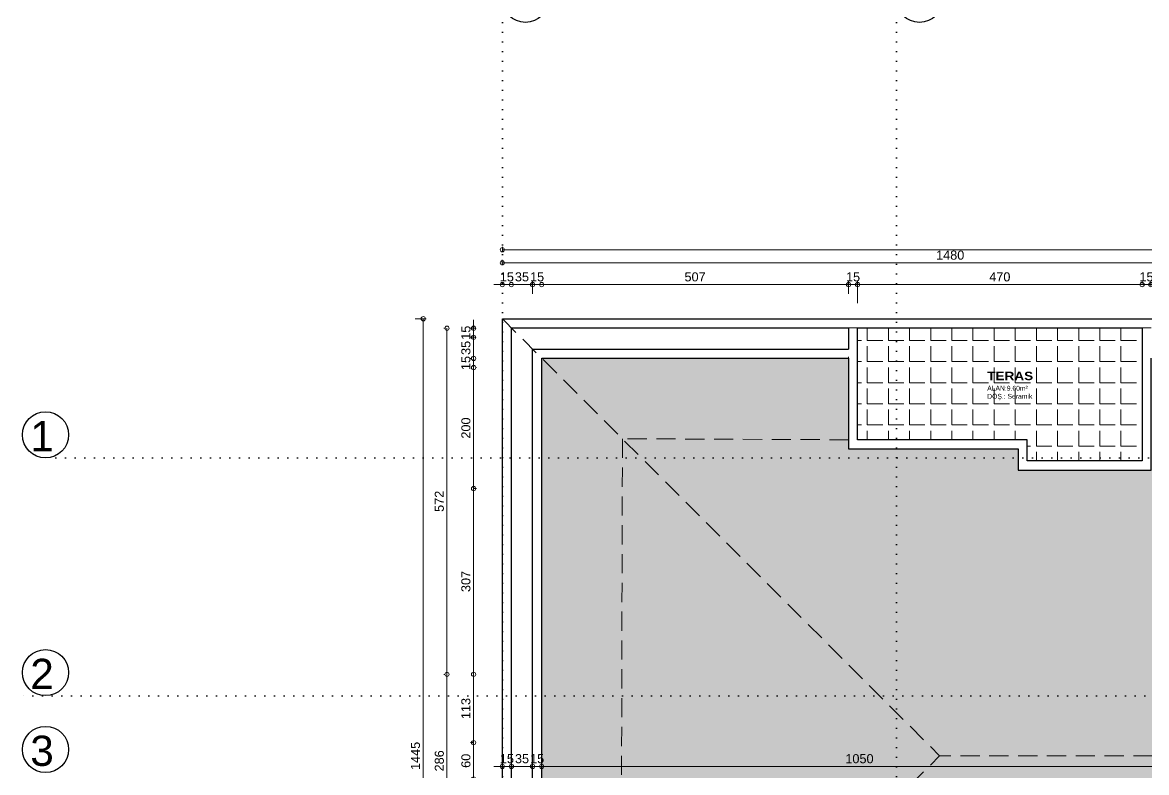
# Model space of a CAD drawing. Header units: millimetres. Extents: x 768 to 14077, y 324 to 18132.
# Drawn here: x 846 to 2703, y 14670 to 15910 of the extents above; entities that cross this region are included whole.
import ezdxf

# ---------------------------------------------------------------- set-up
doc = ezdxf.new("R2010")
doc.units = ezdxf.units.MM
doc.linetypes.add('DOT2', pattern=[3.175, 0, -3.175])
doc.linetypes.add('HIDDEN', pattern=[9.525, 6.35, -3.175])
doc.layers.add('SEM_AKS', color=161, linetype='Continuous')
for name, color, linetype, lineweight in [('SEM_hidden', 8, 'HIDDEN', 13), ('SEM_IC OLCU', 140, 'Continuous', 13), ('SEM_TARAMA', 253, 'Continuous', 5), ('SEM_TEFRIS', 225, 'Continuous', 9), ('SEM_YAZI2', 53, 'Continuous', 9)]:
    doc.layers.add(name, color=color, linetype=linetype, lineweight=lineweight)
doc.styles.get("Standard").update_dxf_attribs({"font": 'arial.ttf'})
doc.dimstyles.new('1-50-2', dxfattribs={"dimtxt": 15, "dimasz": 7, "dimexe": 5, "dimexo": 5, "dimgap": 5, "dimtad": 1, "dimdec": 0, "dimtxsty": 'Standard', "dimblk": 'ORIGIN', "dimcen": 5, "dimdle": 7, "dimclrd": 256, "dimclre": 256, "dimclrt": 256, "dimadec": 0, "dimazin": 0, "dimtfac": 1, "dimtdec": 0, "dimtix": 1, "dimtmove": 0, "dimatfit": 3, "dimldrblk": 'ORIGIN', "dimfxl": 1, "dimlwd": -1, "dimlwe": -1, "dimarcsym": 0})

# ---------------------------------------------------------------- blocks, each defined once
blk = doc.blocks.new('_Origin')
at = {"color": 0, "linetype": 'ByBlock', "lineweight": -2}
blk.add_line((0, 0), (-1, 0), dxfattribs=at)
blk.add_circle((0, 0), 0.5, dxfattribs=at)
blk = doc.blocks.new('*D359')
at = {"layer": 'Defpoints', "color": 0, "transparency": 16777216}
for p in [(1653.8, 14680), (1638.8, 14670), (1653.8, 14670)]:
    blk.add_point(p, dxfattribs=at)
at = {"layer": 'SEM_IC OLCU', "transparency": 16777216}
for p, q in [((1631.8, 14680), (1624.8, 14680)), ((1638.8, 14675), (1638.8, 14685)), ((1638.8, 14680), (1653.8, 14680)), ((1653.8, 14675), (1653.8, 14685)), ((1660.8, 14680), (1667.8, 14680))]:
    blk.add_line(p, q, dxfattribs=at)
at = {"layer": 'SEM_IC OLCU', "transparency": 16777216, "xscale": 7, "yscale": 7, "zscale": 7}
blk.add_blockref('_Origin', (1638.8, 14680), dxfattribs=at)
at = {"layer": 'SEM_IC OLCU', "transparency": 16777216, "xscale": 7, "yscale": 7, "zscale": 7, "rotation": 180}
blk.add_blockref('_Origin', (1653.8, 14680), dxfattribs=at)
at = {"layer": 'SEM_IC OLCU', "transparency": 16777216, "insert": (1646.3, 14692.7), "char_height": 15, "attachment_point": 5}
blk.add_mtext('15', dxfattribs=at)
blk = doc.blocks.new('*D360')
at = {"layer": 'Defpoints', "color": 0, "transparency": 16777216}
for p in [(1688.8, 14680), (1688.8, 14680), (1653.8, 14670)]:
    blk.add_point(p, dxfattribs=at)
at = {"layer": 'SEM_IC OLCU', "transparency": 16777216}
for p, q in [((1653.8, 14675), (1653.8, 14685)), ((1660.8, 14680), (1681.8, 14680))]:
    blk.add_line(p, q, dxfattribs=at)
at = {"layer": 'SEM_IC OLCU', "transparency": 16777216, "xscale": 7, "yscale": 7, "zscale": 7, "rotation": 180}
blk.add_blockref('_Origin', (1653.8, 14680), dxfattribs=at)
at = {"layer": 'SEM_IC OLCU', "transparency": 16777216, "xscale": 7, "yscale": 7, "zscale": 7}
blk.add_blockref('_Origin', (1688.8, 14680), dxfattribs=at)
at = {"layer": 'SEM_IC OLCU', "transparency": 16777216, "insert": (1671.3, 14692.7), "char_height": 15, "attachment_point": 5}
blk.add_mtext('35', dxfattribs=at)
blk = doc.blocks.new('*D361')
at = {"layer": 'Defpoints', "color": 0, "transparency": 16777216}
for p in [(1688.8, 14680), (1703.8, 14680), (1703.8, 14680)]:
    blk.add_point(p, dxfattribs=at)
at = {"layer": 'SEM_IC OLCU', "transparency": 16777216}
for p, q in [((1681.8, 14680), (1674.8, 14680)), ((1688.8, 14680), (1703.8, 14680)), ((1710.8, 14680), (1717.8, 14680))]:
    blk.add_line(p, q, dxfattribs=at)
at = {"layer": 'SEM_IC OLCU', "transparency": 16777216, "xscale": 7, "yscale": 7, "zscale": 7}
blk.add_blockref('_Origin', (1688.8, 14680), dxfattribs=at)
at = {"layer": 'SEM_IC OLCU', "transparency": 16777216, "xscale": 7, "yscale": 7, "zscale": 7, "rotation": 180}
blk.add_blockref('_Origin', (1703.8, 14680), dxfattribs=at)
at = {"layer": 'SEM_IC OLCU', "transparency": 16777216, "insert": (1696.3, 14692.7), "char_height": 15, "attachment_point": 5}
blk.add_mtext('15', dxfattribs=at)
blk = doc.blocks.new('*D362')
at = {"layer": 'Defpoints', "color": 0, "transparency": 16777216}
for p in [(2753.8, 14697.4), (1703.8, 14680), (2753.8, 14680)]:
    blk.add_point(p, dxfattribs=at)
at = {"layer": 'SEM_IC OLCU', "transparency": 16777216}
for p, q in [((2753.8, 14692.4), (2753.8, 14675)), ((1710.8, 14680), (2746.8, 14680))]:
    blk.add_line(p, q, dxfattribs=at)
at = {"layer": 'SEM_IC OLCU', "transparency": 16777216, "xscale": 7, "yscale": 7, "zscale": 7, "rotation": 180}
blk.add_blockref('_Origin', (1703.8, 14680), dxfattribs=at)
at = {"layer": 'SEM_IC OLCU', "transparency": 16777216, "xscale": 7, "yscale": 7, "zscale": 7}
blk.add_blockref('_Origin', (2753.8, 14680), dxfattribs=at)
at = {"layer": 'SEM_IC OLCU', "transparency": 16777216, "insert": (2228.8, 14692.7), "char_height": 15, "attachment_point": 5}
blk.add_mtext('1050', dxfattribs=at)
blk = doc.blocks.new('*D411')
at = {"layer": 'Defpoints', "color": 0, "transparency": 16777216}
for p in [(1638.8, 15525.9), (4816.8, 15533.9), (4816.8, 15525.9)]:
    blk.add_point(p, dxfattribs=at)
at = {"layer": 'SEM_IC OLCU', "transparency": 16777216}
for p, q in [((1638.8, 15530.9), (1638.8, 15538.9)), ((1645.8, 15533.9), (4809.8, 15533.9)), ((4816.8, 15530.9), (4816.8, 15538.9))]:
    blk.add_line(p, q, dxfattribs=at)
at = {"layer": 'SEM_IC OLCU', "transparency": 16777216, "xscale": 7, "yscale": 7, "zscale": 7, "rotation": 180}
blk.add_blockref('_Origin', (1638.8, 15533.9), dxfattribs=at)
at = {"layer": 'SEM_IC OLCU', "transparency": 16777216, "xscale": 7, "yscale": 7, "zscale": 7}
blk.add_blockref('_Origin', (4816.8, 15533.9), dxfattribs=at)
at = {"layer": 'SEM_IC OLCU', "transparency": 16777216, "insert": (3227.8, 15546.5), "char_height": 15, "attachment_point": 5}
blk.add_mtext('3178', dxfattribs=at)
blk = doc.blocks.new('*D412')
at = {"layer": 'Defpoints', "color": 0, "transparency": 16777216}
for p in [(1638.7, 15476.4), (1653.7, 15476.4), (1653.7, 15476.4)]:
    blk.add_point(p, dxfattribs=at)
at = {"layer": 'SEM_IC OLCU', "transparency": 16777216}
for p, q in [((1631.7, 15476.4), (1624.7, 15476.4)), ((1638.7, 15476.4), (1653.7, 15476.4)), ((1660.7, 15476.4), (1667.7, 15476.4))]:
    blk.add_line(p, q, dxfattribs=at)
at = {"layer": 'SEM_IC OLCU', "transparency": 16777216, "xscale": 7, "yscale": 7, "zscale": 7}
blk.add_blockref('_Origin', (1638.7, 15476.4), dxfattribs=at)
at = {"layer": 'SEM_IC OLCU', "transparency": 16777216, "xscale": 7, "yscale": 7, "zscale": 7, "rotation": 180}
blk.add_blockref('_Origin', (1653.7, 15476.4), dxfattribs=at)
at = {"layer": 'SEM_IC OLCU', "transparency": 16777216, "insert": (1646.2, 15489.1), "char_height": 15, "attachment_point": 5}
blk.add_mtext('15', dxfattribs=at)
blk = doc.blocks.new('*D413')
at = {"layer": 'Defpoints', "color": 0, "transparency": 16777216}
for p in [(1653.7, 15476.4), (1688.7, 15476.4), (1688.7, 15456.4)]:
    blk.add_point(p, dxfattribs=at)
at = {"layer": 'SEM_IC OLCU', "transparency": 16777216}
for p, q in [((1660.7, 15476.4), (1681.7, 15476.4)), ((1688.7, 15461.4), (1688.7, 15481.4))]:
    blk.add_line(p, q, dxfattribs=at)
at = {"layer": 'SEM_IC OLCU', "transparency": 16777216, "xscale": 7, "yscale": 7, "zscale": 7, "rotation": 180}
blk.add_blockref('_Origin', (1653.7, 15476.4), dxfattribs=at)
at = {"layer": 'SEM_IC OLCU', "transparency": 16777216, "xscale": 7, "yscale": 7, "zscale": 7}
blk.add_blockref('_Origin', (1688.7, 15476.4), dxfattribs=at)
at = {"layer": 'SEM_IC OLCU', "transparency": 16777216, "insert": (1671.2, 15489.1), "char_height": 15, "attachment_point": 5}
blk.add_mtext('35', dxfattribs=at)
blk = doc.blocks.new('*D414')
at = {"layer": 'Defpoints', "color": 0, "transparency": 16777216}
for p in [(2225.7, 15476.4), (2210.7, 15456.4), (2225.7, 15440.7)]:
    blk.add_point(p, dxfattribs=at)
at = {"layer": 'SEM_IC OLCU', "transparency": 16777216}
for p, q in [((2203.7, 15476.4), (2196.7, 15476.4)), ((2210.7, 15461.4), (2210.7, 15481.4)), ((2210.7, 15476.4), (2225.7, 15476.4)), ((2225.7, 15445.7), (2225.7, 15481.4)), ((2232.7, 15476.4), (2239.7, 15476.4))]:
    blk.add_line(p, q, dxfattribs=at)
at = {"layer": 'SEM_IC OLCU', "transparency": 16777216, "xscale": 7, "yscale": 7, "zscale": 7}
blk.add_blockref('_Origin', (2210.7, 15476.4), dxfattribs=at)
at = {"layer": 'SEM_IC OLCU', "transparency": 16777216, "xscale": 7, "yscale": 7, "zscale": 7, "rotation": 180}
blk.add_blockref('_Origin', (2225.7, 15476.4), dxfattribs=at)
at = {"layer": 'SEM_IC OLCU', "transparency": 16777216, "insert": (2218.2, 15489.1), "char_height": 15, "attachment_point": 5}
blk.add_mtext('15', dxfattribs=at)
blk = doc.blocks.new('*D415')
at = {"layer": 'Defpoints', "color": 0, "transparency": 16777216}
for p in [(2695.7, 15476.4), (2695.7, 15473.3), (2225.7, 15440.7)]:
    blk.add_point(p, dxfattribs=at)
at = {"layer": 'SEM_IC OLCU', "transparency": 16777216}
for p, q in [((2225.7, 15445.7), (2225.7, 15481.4)), ((2232.7, 15476.4), (2688.7, 15476.4)), ((2695.7, 15478.3), (2695.7, 15481.4))]:
    blk.add_line(p, q, dxfattribs=at)
at = {"layer": 'SEM_IC OLCU', "transparency": 16777216, "xscale": 7, "yscale": 7, "zscale": 7, "rotation": 180}
blk.add_blockref('_Origin', (2225.7, 15476.4), dxfattribs=at)
at = {"layer": 'SEM_IC OLCU', "transparency": 16777216, "xscale": 7, "yscale": 7, "zscale": 7}
blk.add_blockref('_Origin', (2695.7, 15476.4), dxfattribs=at)
at = {"layer": 'SEM_IC OLCU', "transparency": 16777216, "insert": (2460.7, 15489.1), "char_height": 15, "attachment_point": 5}
blk.add_mtext('470', dxfattribs=at)
blk = doc.blocks.new('*D416')
at = {"layer": 'Defpoints', "color": 0, "transparency": 16777216}
for p in [(2695.7, 15473.3), (2710.3, 15476.4), (2710.3, 15469.4)]:
    blk.add_point(p, dxfattribs=at)
at = {"layer": 'SEM_IC OLCU', "transparency": 16777216}
for p, q in [((2688.7, 15476.4), (2681.7, 15476.4)), ((2695.7, 15478.3), (2695.7, 15481.4)), ((2695.7, 15476.4), (2710.3, 15476.4)), ((2710.3, 15474.4), (2710.3, 15481.4)), ((2717.3, 15476.4), (2724.3, 15476.4))]:
    blk.add_line(p, q, dxfattribs=at)
at = {"layer": 'SEM_IC OLCU', "transparency": 16777216, "xscale": 7, "yscale": 7, "zscale": 7}
blk.add_blockref('_Origin', (2695.7, 15476.4), dxfattribs=at)
at = {"layer": 'SEM_IC OLCU', "transparency": 16777216, "xscale": 7, "yscale": 7, "zscale": 7, "rotation": 180}
blk.add_blockref('_Origin', (2710.3, 15476.4), dxfattribs=at)
at = {"layer": 'SEM_IC OLCU', "transparency": 16777216, "insert": (2703, 15489.1), "char_height": 15, "attachment_point": 5}
blk.add_mtext('15', dxfattribs=at)
blk = doc.blocks.new('*D429')
at = {"layer": 'Defpoints', "color": 0, "transparency": 16777216}
for p in [(3118.7, 15512.3), (1638.7, 15505.7), (3118.7, 15505.7)]:
    blk.add_point(p, dxfattribs=at)
at = {"layer": 'SEM_IC OLCU', "transparency": 16777216}
for p, q in [((1638.7, 15510.7), (1638.7, 15517.3)), ((1645.7, 15512.3), (3111.7, 15512.3)), ((3118.7, 15510.7), (3118.7, 15517.3))]:
    blk.add_line(p, q, dxfattribs=at)
at = {"layer": 'SEM_IC OLCU', "transparency": 16777216, "xscale": 7, "yscale": 7, "zscale": 7, "rotation": 180}
blk.add_blockref('_Origin', (1638.7, 15512.3), dxfattribs=at)
at = {"layer": 'SEM_IC OLCU', "transparency": 16777216, "xscale": 7, "yscale": 7, "zscale": 7}
blk.add_blockref('_Origin', (3118.7, 15512.3), dxfattribs=at)
at = {"layer": 'SEM_IC OLCU', "transparency": 16777216, "insert": (2378.7, 15525), "char_height": 15, "attachment_point": 5}
blk.add_mtext('1480', dxfattribs=at)
blk = doc.blocks.new('*D432')
at = {"layer": 'Defpoints', "color": 0, "transparency": 16777216}
for p in [(1688.7, 15476.4), (1703.7, 15476.4), (1703.7, 15476.4)]:
    blk.add_point(p, dxfattribs=at)
at = {"layer": 'SEM_IC OLCU', "transparency": 16777216}
for p, q in [((1681.7, 15476.4), (1674.7, 15476.4)), ((1688.7, 15476.4), (1703.7, 15476.4)), ((1710.7, 15476.4), (1717.7, 15476.4))]:
    blk.add_line(p, q, dxfattribs=at)
at = {"layer": 'SEM_IC OLCU', "transparency": 16777216, "xscale": 7, "yscale": 7, "zscale": 7}
blk.add_blockref('_Origin', (1688.7, 15476.4), dxfattribs=at)
at = {"layer": 'SEM_IC OLCU', "transparency": 16777216, "xscale": 7, "yscale": 7, "zscale": 7, "rotation": 180}
blk.add_blockref('_Origin', (1703.7, 15476.4), dxfattribs=at)
at = {"layer": 'SEM_IC OLCU', "transparency": 16777216, "insert": (1696.2, 15489.1), "char_height": 15, "attachment_point": 5}
blk.add_mtext('15', dxfattribs=at)
blk = doc.blocks.new('*D433')
at = {"layer": 'Defpoints', "color": 0, "transparency": 16777216}
for p in [(1703.7, 15476.4), (2210.7, 15476.4), (2210.7, 15476.4)]:
    blk.add_point(p, dxfattribs=at)
at = {"layer": 'SEM_IC OLCU', "transparency": 16777216}
blk.add_line((1710.7, 15476.4), (2203.7, 15476.4), dxfattribs=at)
at = {"layer": 'SEM_IC OLCU', "transparency": 16777216, "xscale": 7, "yscale": 7, "zscale": 7, "rotation": 180}
blk.add_blockref('_Origin', (1703.7, 15476.4), dxfattribs=at)
at = {"layer": 'SEM_IC OLCU', "transparency": 16777216, "xscale": 7, "yscale": 7, "zscale": 7}
blk.add_blockref('_Origin', (2210.7, 15476.4), dxfattribs=at)
at = {"layer": 'SEM_IC OLCU', "transparency": 16777216, "insert": (1957.2, 15489.1), "char_height": 15, "attachment_point": 5}
blk.add_mtext('507', dxfattribs=at)
blk = doc.blocks.new('*D452')
at = {"layer": 'Defpoints', "color": 0, "transparency": 16777216}
for p in [(1600.1, 15404.3), (1591.3, 15389.3), (1600.1, 15389.3)]:
    blk.add_point(p, dxfattribs=at)
at = {"layer": 'SEM_IC OLCU', "transparency": 16777216}
for p, q in [((1591.3, 15411.3), (1591.3, 15418.3)), ((1595.1, 15404.3), (1586.3, 15404.3)), ((1591.3, 15404.3), (1591.3, 15389.3)), ((1595.1, 15389.3), (1586.3, 15389.3)), ((1591.3, 15382.3), (1591.3, 15375.3))]:
    blk.add_line(p, q, dxfattribs=at)
at = {"layer": 'SEM_IC OLCU', "transparency": 16777216, "xscale": 7, "yscale": 7, "zscale": 7}
for p, rotation in [((1591.3, 15404.3), 270), ((1591.3, 15389.3), 90)]:
    blk.add_blockref('_Origin', p, dxfattribs=dict(at, rotation=rotation))
at = {"layer": 'SEM_IC OLCU', "transparency": 16777216, "insert": (1578.6, 15396.8), "char_height": 15, "attachment_point": 5, "rotation": 90}
blk.add_mtext('15', dxfattribs=at)
blk = doc.blocks.new('*D453')
at = {"layer": 'Defpoints', "color": 0, "transparency": 16777216}
for p in [(1600.1, 15389.3), (1591.3, 15354.3), (1591.6, 15354.3)]:
    blk.add_point(p, dxfattribs=at)
at = {"layer": 'SEM_IC OLCU', "transparency": 16777216}
for p, q in [((1595.1, 15389.3), (1586.3, 15389.3)), ((1591.3, 15382.3), (1591.3, 15361.3)), ((1586.6, 15354.3), (1586.3, 15354.3))]:
    blk.add_line(p, q, dxfattribs=at)
at = {"layer": 'SEM_IC OLCU', "transparency": 16777216, "xscale": 7, "yscale": 7, "zscale": 7}
for p, rotation in [((1591.3, 15389.3), 90), ((1591.3, 15354.3), 270)]:
    blk.add_blockref('_Origin', p, dxfattribs=dict(at, rotation=rotation))
at = {"layer": 'SEM_IC OLCU', "transparency": 16777216, "insert": (1578.6, 15371.8), "char_height": 15, "attachment_point": 5, "rotation": 90}
blk.add_mtext('35', dxfattribs=at)
blk = doc.blocks.new('*D454')
at = {"layer": 'Defpoints', "color": 0, "transparency": 16777216}
for p in [(1591.6, 15354.3), (1589.7, 15339.3), (1591.3, 15339.3)]:
    blk.add_point(p, dxfattribs=at)
at = {"layer": 'SEM_IC OLCU', "transparency": 16777216}
for p, q in [((1591.3, 15361.3), (1591.3, 15368.3)), ((1586.6, 15354.3), (1586.3, 15354.3)), ((1591.3, 15354.3), (1591.3, 15339.3)), ((1591.3, 15332.3), (1591.3, 15325.3)), ((1594.7, 15339.3), (1596.3, 15339.3))]:
    blk.add_line(p, q, dxfattribs=at)
at = {"layer": 'SEM_IC OLCU', "transparency": 16777216, "xscale": 7, "yscale": 7, "zscale": 7}
for p, rotation in [((1591.3, 15354.3), 270), ((1591.3, 15339.3), 90)]:
    blk.add_blockref('_Origin', p, dxfattribs=dict(at, rotation=rotation))
at = {"layer": 'SEM_IC OLCU', "transparency": 16777216, "insert": (1578.6, 15346.8), "char_height": 15, "attachment_point": 5, "rotation": 90}
blk.add_mtext('15', dxfattribs=at)
blk = doc.blocks.new('*D455')
at = {"layer": 'Defpoints', "color": 0, "transparency": 16777216}
for p in [(1589.7, 15339.3), (1586.3, 15139.3), (1591.3, 15139.3)]:
    blk.add_point(p, dxfattribs=at)
at = {"layer": 'SEM_IC OLCU', "transparency": 16777216}
for p, q in [((1591.3, 15332.3), (1591.3, 15146.3)), ((1594.7, 15339.3), (1596.3, 15339.3)), ((1591.3, 15139.3), (1596.3, 15139.3))]:
    blk.add_line(p, q, dxfattribs=at)
at = {"layer": 'SEM_IC OLCU', "transparency": 16777216, "xscale": 7, "yscale": 7, "zscale": 7}
for p, rotation in [((1591.3, 15339.3), 90), ((1591.3, 15139.3), 270)]:
    blk.add_blockref('_Origin', p, dxfattribs=dict(at, rotation=rotation))
at = {"layer": 'SEM_IC OLCU', "transparency": 16777216, "insert": (1578.6, 15239.3), "char_height": 15, "attachment_point": 5, "rotation": 90}
blk.add_mtext('200', dxfattribs=at)
blk = doc.blocks.new('*D456')
at = {"layer": 'Defpoints', "color": 0, "transparency": 16777216}
for p in [(1586.3, 15139.3), (1591.3, 14832.2), (1591.3, 14832.2)]:
    blk.add_point(p, dxfattribs=at)
at = {"layer": 'SEM_IC OLCU', "transparency": 16777216}
for p, q in [((1591.3, 15139.3), (1596.3, 15139.3)), ((1591.3, 15132.3), (1591.3, 14839.2))]:
    blk.add_line(p, q, dxfattribs=at)
at = {"layer": 'SEM_IC OLCU', "transparency": 16777216, "xscale": 7, "yscale": 7, "zscale": 7}
for p, rotation in [((1591.3, 15139.3), 90), ((1591.3, 14832.2), 270)]:
    blk.add_blockref('_Origin', p, dxfattribs=dict(at, rotation=rotation))
at = {"layer": 'SEM_IC OLCU', "transparency": 16777216, "insert": (1578.6, 14985.7), "char_height": 15, "attachment_point": 5, "rotation": 90}
blk.add_mtext('307', dxfattribs=at)
blk = doc.blocks.new('*D457')
at = {"layer": 'Defpoints', "color": 0, "transparency": 16777216}
for p in [(1591.3, 14832.2), (1591.3, 14719.3), (1595, 14719.3)]:
    blk.add_point(p, dxfattribs=at)
at = {"layer": 'SEM_IC OLCU', "transparency": 16777216}
for p, q in [((1591.3, 14825.2), (1591.3, 14726.3)), ((1590, 14719.3), (1586.3, 14719.3))]:
    blk.add_line(p, q, dxfattribs=at)
at = {"layer": 'SEM_IC OLCU', "transparency": 16777216, "xscale": 7, "yscale": 7, "zscale": 7}
for p, rotation in [((1591.3, 14832.2), 90), ((1591.3, 14719.3), 270)]:
    blk.add_blockref('_Origin', p, dxfattribs=dict(at, rotation=rotation))
at = {"layer": 'SEM_IC OLCU', "transparency": 16777216, "insert": (1578.6, 14775.7), "char_height": 15, "attachment_point": 5, "rotation": 90}
blk.add_mtext('113', dxfattribs=at)
blk = doc.blocks.new('*D458')
at = {"layer": 'Defpoints', "color": 0, "transparency": 16777216}
for p in [(1595, 14719.3), (1586.8, 14659.3), (1591.3, 14659.3)]:
    blk.add_point(p, dxfattribs=at)
at = {"layer": 'SEM_IC OLCU', "transparency": 16777216}
for p, q in [((1590, 14719.3), (1586.3, 14719.3)), ((1591.3, 14712.3), (1591.3, 14666.3)), ((1591.8, 14659.3), (1596.3, 14659.3))]:
    blk.add_line(p, q, dxfattribs=at)
at = {"layer": 'SEM_IC OLCU', "transparency": 16777216, "xscale": 7, "yscale": 7, "zscale": 7}
for p, rotation in [((1591.3, 14719.3), 90), ((1591.3, 14659.3), 270)]:
    blk.add_blockref('_Origin', p, dxfattribs=dict(at, rotation=rotation))
at = {"layer": 'SEM_IC OLCU', "transparency": 16777216, "insert": (1578.6, 14689.3), "char_height": 15, "attachment_point": 5, "rotation": 90}
blk.add_mtext('60', dxfattribs=at)
blk = doc.blocks.new('*D466')
at = {"layer": 'Defpoints', "color": 0, "transparency": 16777216}
for p in [(1547.3, 14832.2), (1548, 14832.2), (1559.8, 14546.2)]:
    blk.add_point(p, dxfattribs=at)
at = {"layer": 'SEM_IC OLCU', "transparency": 16777216}
for p, q in [((1543, 14832.2), (1542.3, 14832.2)), ((1547.3, 14553.2), (1547.3, 14825.2)), ((1554.8, 14546.2), (1542.3, 14546.2))]:
    blk.add_line(p, q, dxfattribs=at)
at = {"layer": 'SEM_IC OLCU', "transparency": 16777216, "xscale": 7, "yscale": 7, "zscale": 7}
for p, rotation in [((1547.3, 14832.2), 90), ((1547.3, 14546.2), 270)]:
    blk.add_blockref('_Origin', p, dxfattribs=dict(at, rotation=rotation))
at = {"layer": 'SEM_IC OLCU', "transparency": 16777216, "insert": (1534.7, 14689.2), "char_height": 15, "attachment_point": 5, "rotation": 90}
blk.add_mtext('286', dxfattribs=at)
blk = doc.blocks.new('*D467')
at = {"layer": 'Defpoints', "color": 0, "transparency": 16777216}
for p in [(1547.3, 15404.3), (1550, 15404.3), (1548, 14832.2)]:
    blk.add_point(p, dxfattribs=at)
at = {"layer": 'SEM_IC OLCU', "transparency": 16777216}
for p, q in [((1545, 15404.3), (1542.3, 15404.3)), ((1547.3, 14839.2), (1547.3, 15397.3)), ((1543, 14832.2), (1542.3, 14832.2))]:
    blk.add_line(p, q, dxfattribs=at)
at = {"layer": 'SEM_IC OLCU', "transparency": 16777216, "xscale": 7, "yscale": 7, "zscale": 7}
for p, rotation in [((1547.3, 15404.3), 90), ((1547.3, 14832.2), 270)]:
    blk.add_blockref('_Origin', p, dxfattribs=dict(at, rotation=rotation))
at = {"layer": 'SEM_IC OLCU', "transparency": 16777216, "insert": (1534.7, 15118.2), "char_height": 15, "attachment_point": 5, "rotation": 90}
blk.add_mtext('572', dxfattribs=at)
blk = doc.blocks.new('*D468')
at = {"layer": 'Defpoints', "color": 0, "transparency": 16777216}
for p in [(1489.7, 15419.9), (1489.7, 13974.9), (1508, 13974.9)]:
    blk.add_point(p, dxfattribs=at)
at = {"layer": 'SEM_IC OLCU', "transparency": 16777216}
for p, q in [((1494.7, 15419.9), (1513, 15419.9)), ((1508, 15412.9), (1508, 13981.9)), ((1494.7, 13974.9), (1513, 13974.9))]:
    blk.add_line(p, q, dxfattribs=at)
at = {"layer": 'SEM_IC OLCU', "transparency": 16777216, "xscale": 7, "yscale": 7, "zscale": 7}
for p, rotation in [((1508, 15419.9), 90), ((1508, 13974.9), 270)]:
    blk.add_blockref('_Origin', p, dxfattribs=dict(at, rotation=rotation))
at = {"layer": 'SEM_IC OLCU', "transparency": 16777216, "insert": (1495.3, 14697.4), "char_height": 15, "attachment_point": 5, "rotation": 90}
blk.add_mtext('1445', dxfattribs=at)

msp = doc.modelspace()

# ---------------------------------------------------------------- hatches: boundary and pattern name
at = {"layer": 'SEM_TARAMA'}
h = msp.add_hatch(dxfattribs=at)
h.set_pattern_fill('ANGLE', color=256, scale=5)
h.set_pattern_definition([(0, (6.533, 855.255), (0, 34.925), [25.4, -9.525]), (90, (6.533, 855.255), (-34.925, 2e-15), [25.4, -9.525])])
h.paths.add_polyline_path([(2695.8, 15404.9), (2225.8, 15404.9), (2225.8, 15219.9), (2505.8, 15219.9), (2505.8, 15184.9), (2695.8, 15184.9)])
h.paths.add_polyline_path([(2695.8, 14225.9), (2505.8, 14225.9), (2505.8, 14174.9), (2225.8, 14174.9), (2225.8, 13989.9), (2695.8, 13989.9)])
h.paths.add_polyline_path([(4119.8, 14224.9), (3929.8, 14224.9), (3929.8, 14174.9), (3649.8, 14174.9), (3649.8, 13989.9), (4119.8, 13989.9)])
h.paths.add_polyline_path([(4119.8, 15404.9), (3649.8, 15404.9), (3649.8, 15219.9), (3929.8, 15219.9), (3929.8, 15169.9), (4119.8, 15169.9)])
at = {"layer": 'SEM_TEFRIS'}
h = msp.add_hatch(dxfattribs=at)
h.set_pattern_fill('AR-RSHKE', color=256, scale=0.1)
h.set_pattern_definition([(0, (6.533, 855.255), (64.77, 30.48), [15.24, -12.7, 17.78, -7.62, 22.86, -10.16]), (0, (21.773, 856.525), (64.77, 30.48), [12.7, -48.26, 10.16, -15.24]), (0, (52.253, 853.35), (64.77, 30.48), [7.62, -78.74]), (90, (6.533, 855.255), (-21.59, 30.48), [29.21, -92.71]), (90, (21.773, 855.255), (-21.59, 30.48), [28.575, -93.345]), (90, (34.473, 855.255), (-21.59, 30.48), [26.67, -95.25]), (90, (52.253, 853.35), (-21.59, 30.48), [29.21, -92.71]), (90, (59.873, 853.35), (-21.59, 30.48), [29.21, -92.71]), (90, (82.733, 855.255), (-21.59, 30.48), [27.94, -93.98])])
h.paths.add_polyline_path([(4751.8, 15354.9), (4134.8, 15354.9), (4134.8, 15154.9), (3914.8, 15154.9), (3914.8, 15199.9), (3634.8, 15199.9), (3634.8, 15354.9), (2710.8, 15354.9), (2710.8, 15169.9), (2490.8, 15169.9), (2490.8, 15204.9), (2210.8, 15204.9), (2210.8, 15354.9), (1703.8, 15354.9), (2361.3, 14697.4), (2753.8, 14697.4), (2753.8, 14734.9), (2813.8, 14734.9), (2813.8, 14697.4), (3118.8, 14697.4), (3118.8, 14847.9), (3834.8, 14847.9), (3834.8, 14697.4), (3923.8, 14697.4), (3923.8, 14734.9), (3983.8, 14734.9), (3983.8, 14697.4), (4094.3, 14697.4)])
h.paths.add_polyline_path([(4751.8, 15354.9), (4094.3, 14697.4), (4751.8, 14039.9)])
h.paths.add_polyline_path([(4094.3, 14697.4), (3983.8, 14697.4), (3983.8, 14674.9), (3923.8, 14674.9), (3923.8, 14697.4), (3834.8, 14697.4), (3834.8, 14561.9), (3118.8, 14561.9), (3118.8, 14697.4), (2813.8, 14697.4), (2813.8, 14674.9), (2753.8, 14674.9), (2753.8, 14697.4), (2361.3, 14697.4), (1703.8, 14039.9), (2210.8, 14039.9), (2210.8, 14189.9), (2490.8, 14189.9), (2490.8, 14239.9), (2710.8, 14239.9), (2710.8, 14039.9), (3634.8, 14039.9), (3634.8, 14189.9), (3914.8, 14189.9), (3914.8, 14239.9), (4134.8, 14239.9), (4134.8, 14039.9), (4751.8, 14039.9)])
h.paths.add_polyline_path([(2361.3, 14697.4), (1703.8, 15354.9), (1703.8, 14039.9)])
h = msp.add_hatch(dxfattribs=at)
h.set_pattern_fill('AR-RSHKE', color=256, scale=0.1, angle=90)
h.set_pattern_definition([(90, (6.533, 855.255), (-30.48, 64.77), [15.24, -12.7, 17.78, -7.62, 22.86, -10.16]), (90, (5.263, 870.495), (-30.48, 64.77), [12.7, -48.26, 10.16, -15.24]), (90, (8.438, 900.975), (-30.48, 64.77), [7.62, -78.74]), (180, (6.533, 855.255), (-30.48, -21.59), [29.21, -92.71]), (180, (6.533, 870.495), (-30.48, -21.59), [28.575, -93.345]), (180, (6.533, 883.195), (-30.48, -21.59), [26.67, -95.25]), (180, (8.438, 900.975), (-30.48, -21.59), [29.21, -92.71]), (180, (8.438, 908.595), (-30.48, -21.59), [29.21, -92.71]), (180, (6.533, 931.455), (-30.48, -21.59), [27.94, -93.98])])
h.paths.add_polyline_path([(1838.8, 14461.9), (1838.8, 14569.9), (1838.8, 14581.9), (1703.8, 14581.9), (1703.8, 14461.9)])
h.paths.add_polyline_path([(1994.8, 14039.9), (2114.8, 14039.9), (2114.8, 14174.9), (1994.8, 14174.9)])
h.paths.add_polyline_path([(1838.8, 14827.9), (1838.8, 14947.9), (1703.8, 14947.9), (1703.8, 14827.9)])
h.paths.add_polyline_path([(2925.8, 14174.9), (2805.8, 14174.9), (2805.8, 14039.9), (2925.8, 14039.9)])
h.paths.add_polyline_path([(3318.8, 14174.9), (3198.8, 14174.9), (3198.8, 14039.9), (3318.8, 14039.9)])
h.paths.add_polyline_path([(4442.8, 14039.9), (4442.8, 14174.9), (4322.8, 14174.9), (4322.8, 14039.9)])
h.paths.add_polyline_path([(4751.8, 14461.9), (4751.8, 14581.9), (4616.8, 14581.9), (4616.8, 14461.9)])
h.paths.add_polyline_path([(4616.8, 14827.9), (4751.8, 14827.9), (4751.8, 14947.9), (4616.8, 14947.9)])
h.paths.add_polyline_path([(4442.8, 15219.9), (4442.8, 15354.9), (4322.8, 15354.9), (4322.8, 15219.9)])
h.paths.add_polyline_path([(3318.8, 15219.9), (3318.8, 15354.9), (3198.8, 15354.9), (3198.8, 15219.9)])
h.paths.add_polyline_path([(2805.8, 15219.9), (2925.8, 15219.9), (2925.8, 15354.9), (2805.8, 15354.9)])
h.paths.add_polyline_path([(1994.8, 15219.9), (2114.8, 15219.9), (2114.8, 15354.9), (1994.8, 15354.9)])

# ---------------------------------------------------------------- linework, layer by layer
msp.add_line((2225.8, 15404.9), (2695.8, 15404.9))
msp.add_lwpolyline([(1638.8, 15419.9), (4816.8, 15419.9), (4816.8, 13974.9), (1638.8, 13974.9)], close=True)
for points in [[(2210.8, 13989.9), (1653.8, 13989.9), (1653.8, 15404.9), (2210.8, 15404.9)], [(2210.8, 15404.9), (2210.8, 15369.9)], [(2225.8, 15404.9), (2695.8, 15404.9)], [(2225.8, 15404.9), (2695.8, 15404.9), (2695.8, 15184.9), (2505.8, 15184.9), (2505.8, 15219.9), (2225.8, 15219.9), (2225.8, 15404.9)], [(2210.8, 14024.9), (1688.8, 14024.9), (1688.8, 15369.9), (2210.8, 15369.9)], [(2210.8, 14039.9), (1703.8, 14039.9), (1703.8, 15354.9), (2210.8, 15354.9)], [(2210.8, 15354.9), (2210.8, 15204.9), (2490.8, 15204.9), (2490.8, 15169.9), (2710.8, 15169.9), (2710.8, 15354.9)]]:
    msp.add_lwpolyline(points)
at = {"layer": 'SEM_AKS', "linetype": 'DOT2', "ltscale": 5}
for p, q in [((1638.8, 15909.6), (1638.8, 13514.8)), ((2289.8, 15909.6), (2289.8, 13514.8)), ((5166.4, 15189.9), (884.1, 15189.9)), ((5128.3, 14796.9), (846, 14796.9))]:
    msp.add_line(p, q, dxfattribs=at)
at = {"layer": 'SEM_AKS', "ltscale": 5}
for centre in [(1676.9, 15947.8), (2327.9, 15947.8), (884.1, 15228.1), (884.1, 14835.1), (884.1, 14708.1)]:
    msp.add_circle(centre, 38.1, dxfattribs=at)
at = {"layer": 'SEM_hidden', "ltscale": 5}
for p in [(1638.8, 15419.9), (1638.8, 13974.9), (4094.3, 14697.4)]:
    msp.add_line(p, (2361.3, 14697.4), dxfattribs=at)
at = {"layer": 'SEM_hidden', "color": 2, "ltscale": 5}
msp.add_lwpolyline([(2710.8, 15404.9), (2210.8, 15404.9), (2210.8, 15354.9), (2210.8, 15219.9), (1837.2, 15221.6), (1834.4, 14170.5), (2210.8, 14170.5), (2210.8, 13989.9), (2228.4, 13989.9)], dxfattribs=at)

# ---------------------------------------------------------------- texts
at = {"layer": 'SEM_AKS', "linetype": 'DOT2', "ltscale": 5}
for s, p in [('1', (858.9, 15200.9)), ('2', (858.9, 14807.9)), ('3', (858.9, 14680.9))]:
    msp.add_text(s, height=50, dxfattribs=at).set_placement(p)
at = {"layer": 'SEM_YAZI2', "insert": (2439.9, 15285.3), "char_height": 20, "attachment_point": 7}
msp.add_mtext_dynamic_auto_height_columns('\\pt0;{\\fArial Black|b0|i0|c162|p34;\\H0.7x;TERAS\\P\\fArial|b0|i0|c162|p34;\\H0.57143x;ALAN:9.60m²\\P\\ptz;DÖŞ.: Seramik}', width=142.973, gutter_width=100, height=58.1, count=1, dxfattribs=at)

# ---------------------------------------------------------------- dimensions: what is measured, and where the dimension line sits
at = {"layer": 'SEM_IC OLCU'}
for base, p1, p2, picture, middle in [((4816.8, 15533.9), (1638.8, 15525.9), (4816.8, 15525.9), '*D411', (3227.8, 15546.5)), ((3118.7, 15512.3), (1638.7, 15505.7), (3118.7, 15505.7), '*D429', (2378.7, 15525)), ((1653.7, 15476.4), (1638.7, 15476.4), (1653.7, 15476.4), '*D412', (1646.2, 15489.1)), ((1703.7, 15476.4), (1688.7, 15476.4), (1703.7, 15476.4), '*D432', (1696.2, 15489.1)), ((1653.8, 14680), (1638.8, 14670), (1653.8, 14670), '*D359', (1646.3, 14692.7))]:
    dim = msp.add_linear_dim(base=base, p1=p1, p2=p2, dimstyle='1-50-2', dxfattribs=at)
    dim.commit()
    dim.dimension.update_dxf_attribs({"geometry": picture, "text_midpoint": middle})
for base, p1, p2, picture, middle in [((1688.7, 15476.4), (1653.7, 15476.4), (1688.7, 15456.4), '*D413', (1671.2, 15489.1)), ((2210.7, 15476.4), (1703.7, 15476.4), (2210.7, 15476.4), '*D433', (1957.2, 15489.1)), ((2225.7, 15476.4), (2210.7, 15456.4), (2225.7, 15440.7), '*D414', (2218.2, 15489.1)), ((2695.7, 15476.4), (2225.7, 15440.7), (2695.7, 15473.3), '*D415', (2460.7, 15489.1)), ((2710.3, 15476.4), (2695.7, 15473.3), (2710.3, 15469.4), '*D416', (2703, 15489.1)), ((1688.8, 14680), (1653.8, 14670), (1688.8, 14680), '*D360', (1671.3, 14692.7)), ((1703.8, 14680), (1688.8, 14680), (1703.8, 14680), '*D361', (1696.3, 14692.7)), ((2753.8, 14680), (1703.8, 14680), (2753.8, 14697.4), '*D362', (2228.8, 14692.7))]:
    dim = msp.add_linear_dim(base=base, p1=p1, p2=p2, dimstyle='1-50-2', override={"dimtmove": 1}, dxfattribs=at)
    dim.commit()
    dim.dimension.update_dxf_attribs({"geometry": picture, "text_midpoint": middle})
for base, p1, p2, picture, middle in [((1508, 13974.9), (1489.7, 15419.9), (1489.7, 13974.9), '*D468', (1495.3, 14697.4)), ((1591.3, 15389.3), (1600.1, 15404.3), (1600.1, 15389.3), '*D452', (1578.6, 15396.8))]:
    dim = msp.add_linear_dim(base=base, p1=p1, p2=p2, angle=90, dimstyle='1-50-2', dxfattribs=at)
    dim.commit()
    dim.dimension.update_dxf_attribs({"geometry": picture, "text_midpoint": middle})
for base, p1, p2, picture, middle in [((1547.3, 15404.3), (1548, 14832.2), (1550, 15404.3), '*D467', (1534.7, 15118.2)), ((1591.3, 15354.3), (1600.1, 15389.3), (1591.6, 15354.3), '*D453', (1578.6, 15371.8)), ((1591.3, 15339.3), (1591.6, 15354.3), (1589.7, 15339.3), '*D454', (1578.6, 15346.8)), ((1591.3, 15139.3), (1589.7, 15339.3), (1586.3, 15139.3), '*D455', (1578.6, 15239.3)), ((1591.3, 14832.2), (1586.3, 15139.3), (1591.3, 14832.2), '*D456', (1578.6, 14985.7)), ((1547.3, 14832.2), (1559.8, 14546.2), (1548, 14832.2), '*D466', (1534.7, 14689.2)), ((1591.3, 14719.3), (1591.3, 14832.2), (1595, 14719.3), '*D457', (1578.6, 14775.7)), ((1591.3, 14659.3), (1595, 14719.3), (1586.8, 14659.3), '*D458', (1578.6, 14689.3))]:
    dim = msp.add_linear_dim(base=base, p1=p1, p2=p2, angle=90, dimstyle='1-50-2', override={"dimtmove": 1}, dxfattribs=at)
    dim.commit()
    dim.dimension.update_dxf_attribs({"geometry": picture, "text_midpoint": middle})

doc.saveas('drawing.dxf')
